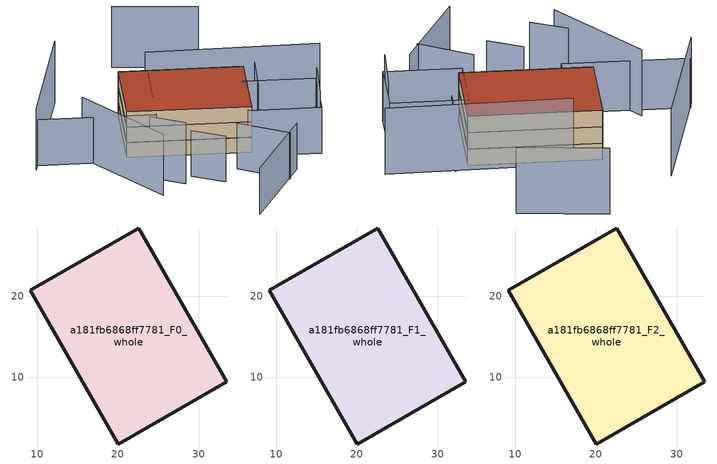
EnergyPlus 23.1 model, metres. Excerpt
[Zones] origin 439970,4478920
a181fb6868ff7781_F0_whole
 floor ground (EU_floor_Construction): 33.48,9.43 22.59,28.44 9.12,20.72 20.02,1.71 z0
 wall outside (EU_wall_Construction): 9.12,20.72 22.59,28.44 33.48,9.43 20.02,1.71 9.12,20.72 z0:3
a181fb6868ff7781_F1_whole
 floor to a181fb6868ff7781_F0_whole (EU_floor_Construction): 33.48,9.43 22.58,28.44 9.12,20.72 20.01,1.71 z3
 wall outside (EU_wall_Construction): 9.12,20.72 22.59,28.44 33.48,9.43 20.02,1.71 9.12,20.72 z3:6
a181fb6868ff7781_F2_whole
 floor to a181fb6868ff7781_F1_whole (EU_floor_Construction): 33.48,9.43 22.58,28.44 9.12,20.72 20.01,1.71 z6
 wall outside (EU_wall_Construction): 9.12,20.72 22.59,28.44 33.48,9.43 20.02,1.71 9.12,20.72 z6:9
 roof outside (EU_roof_Construction): 22.59,28.44 33.48,9.43 20.02,1.71 9.12,20.72 z9
shading: -0.85,-9.34 17.39,-8.14 / 13.21,1.35 13.58,-8.59 / 27.97,4.07 36.28,8.57 / 7.32,7.5 7.84,1.15 / 24.51,23.69 10.33,15.59 / 10.33,15.59 -0.1,33.82 / 24.76,-9.59 18.36,1.58 / 18.36,1.58 28.12,7.18 / 28.12,7.18 34.53,-3.99 / 34.53,-3.99 24.76,-9.59 z0:9; 24.63,-9.34 32.93,-4.91 / 3.78,13.83 4.33,7.26 / 41.73,-1.51 25.98,24.8 / 5.79,27.75 -1.32,9.02 / 45.67,23.56 39.62,37.41 / 23.16,40.89 -1.65,33.18 z0:12
[Building]
EU S2 Campaign: North Axis=0; Terrain=City; Solar Distribution=FullExterior
[Site:Location]
Madrid: Latitude=40.5; Longitude=-3.5; Time Zone=1; Elevation=609
[SizingPeriod:WeatherFileDays]
AnnualSizingPeriod: Begin Month=1; Begin Day of Month=1; End Month=12; End Day of Month=31; Day of Week for Start Day=Monday; Use Weather File Daylight Saving Period=No; Use Weather File Rain and Snow Indicators=No
[MATERIAL]
EU_InternalMass_Material: Roughness=MediumRough; Thickness=0.1; Conductivity=1; Density=1800; Specific Heat=900; Thermal Absorptance=0.9; Solar Absorptance=0.7; Visible Absorptance=0.7
[MATERIAL:NOMASS] Roughness=MediumRough; Thermal Absorptance=0.9; Solar Absorptance=0.7; Visible Absorptance=0.7
Name | Thermal Resistance
EU_wall_NoMass | 0.609216
EU_roof_NoMass | 0.513268
EU_floor_NoMass | 0.568163
[CONSTRUCTION]
EU_wall_Construction: EU_wall_NoMass
EU_roof_Construction: EU_roof_NoMass
EU_floor_Construction: EU_floor_NoMass
EU_InternalMass_Construction: EU_InternalMass_Material
[ZONE] Type=1; Multiplier=1; Ceiling Height=autocalculate; Volume=1020.07; Floor Area=autocalculate; Part of Total Floor Area=Yes
a181fb6868ff7781_F0_whole; a181fb6868ff7781_F1_whole; a181fb6868ff7781_F2_whole
[INTERNALMASS] Construction=EU_InternalMass_Construction; Surface Area=340.025
Name | Zone or ZoneList
a181fb6868ff7781_F0_whole_EU_InternalMass | a181fb6868ff7781_F0_whole
a181fb6868ff7781_F1_whole_EU_InternalMass | a181fb6868ff7781_F1_whole
a181fb6868ff7781_F2_whole_EU_InternalMass | a181fb6868ff7781_F2_whole
[OTHEREQUIPMENT] Fuel Type=Electricity; Design Level Calculation Method=Watts/Area; Power per Zone Floor Area=1; Fraction Latent=0; Fraction Radiant=0; Fraction Lost=0; Carbon Dioxide Generation Rate=0; EndUse Subcategory=EU_Step8_InternalGains
Name | Zone or ZoneList or Space or SpaceList | Schedule
EU_Step8_InternalGain_a181fb6868ff7781_F0_whole_f000 | a181fb6868ff7781_F0_whole | EU_Step8_GainSchedule_a181fb6868ff7781_F0_whole_f000
EU_Step8_InternalGain_a181fb6868ff7781_F1_whole_f000 | a181fb6868ff7781_F1_whole | EU_Step8_GainSchedule_a181fb6868ff7781_F1_whole_f000
EU_Step8_InternalGain_a181fb6868ff7781_F2_whole_f000 | a181fb6868ff7781_F2_whole | EU_Step8_GainSchedule_a181fb6868ff7781_F2_whole_f000
[ZONEVENTILATION:DESIGNFLOWRATE] Schedule=EU_AlwaysOn; Design Flow Rate Calculation Method=AirChanges/Hour; Air Changes per Hour=0.752966; Ventilation Type=Natural; Fan Pressure Rise=0; Fan Total Efficiency=1; Constant Term Coefficient=1; Temperature Term Coefficient=0; Velocity Term Coefficient=0; Velocity Squared Term Coefficient=0; Minimum Indoor Temperature=-100; Maximum Indoor Temperature=100; Delta Temperature=-100; Minimum Outdoor Temperature=-100; Maximum Outdoor Temperature=100; Maximum Wind Speed=40
Name | Zone or ZoneList or Space or SpaceList
EU_ConstantAir_a181fb6868ff7781_F0_whole | a181fb6868ff7781_F0_whole
EU_ConstantAir_a181fb6868ff7781_F1_whole | a181fb6868ff7781_F1_whole
EU_ConstantAir_a181fb6868ff7781_F2_whole | a181fb6868ff7781_F2_whole
[HVACTEMPLATE:THERMOSTAT] Constant Heating Setpoint=20; Constant Cooling Setpoint=50
EU_HeatOnly_a181fb6868ff7781_F0_whole; EU_HeatOnly_a181fb6868ff7781_F1_whole; EU_HeatOnly_a181fb6868ff7781_F2_whole
[HVACTEMPLATE:ZONE:IDEALLOADSAIRSYSTEM] System Availability Schedule=EU_AlwaysOn; Maximum Heating Supply Air Temperature=50; Minimum Cooling Supply Air Temperature=13; Maximum Heating Supply Air Humidity Ratio=0.0156; Minimum Cooling Supply Air Humidity Ratio=0.0077; Heating Limit=NoLimit; Cooling Limit=NoLimit; Heating Availability Schedule=EU_AlwaysOn; Cooling Availability Schedule=EU_CoolingOff; Dehumidification Control Type=ConstantSensibleHeatRatio; Cooling Sensible Heat Ratio=0.7; Dehumidification Setpoint=60; Humidification Control Type=None; Humidification Setpoint=30; Outdoor Air Method=None; Outdoor Air Flow Rate per Person=0.00944; Outdoor Air Flow Rate per Zone Floor Area=0; Outdoor Air Flow Rate per Zone=0; Demand Controlled Ventilation Type=None; Outdoor Air Economizer Type=NoEconomizer; Heat Recovery Type=None; Sensible Heat Recovery Effectiveness=0.7; Latent Heat Recovery Effectiveness=0.65
Name | Template Thermostat
a181fb6868ff7781_F0_whole | EU_HeatOnly_a181fb6868ff7781_F0_whole
a181fb6868ff7781_F1_whole | EU_HeatOnly_a181fb6868ff7781_F1_whole
a181fb6868ff7781_F2_whole | EU_HeatOnly_a181fb6868ff7781_F2_whole
[SIZING:ZONE] Zone Cooling Design Supply Air Temperature Input Method=SupplyAirTemperature; Zone Cooling Design Supply Air Temperature=13; Zone Heating Design Supply Air Temperature Input Method=SupplyAirTemperature; Zone Heating Design Supply Air Temperature=50; Zone Cooling Design Supply Air Humidity Ratio=0.008; Zone Heating Design Supply Air Humidity Ratio=0.008; Cooling Design Air Flow Method=DesignDay; Cooling Design Air Flow Rate=0; Cooling Minimum Air Flow per Zone Floor Area=0.000762; Cooling Minimum Air Flow=0; Cooling Minimum Air Flow Fraction=0.2; Heating Design Air Flow Method=DesignDay; Heating Design Air Flow Rate=0; Heating Maximum Air Flow per Zone Floor Area=0.002032; Heating Maximum Air Flow=0.141576; Heating Maximum Air Flow Fraction=0.3; Account for Dedicated Outdoor Air System=No; Dedicated Outdoor Air System Control Strategy=NeutralSupplyAir; Dedicated Outdoor Air Low Setpoint Temperature for Design=autosize; Dedicated Outdoor Air High Setpoint Temperature for Design=autosize; Zone Load Sizing Method=Sensible Load Only No Latent Load; Zone Latent Cooling Design Supply Air Humidity Ratio Input Method=HumidityRatioDifference; Zone Cooling Design Supply Air Humidity Ratio Difference=0.005; Zone Latent Heating Design Supply Air Humidity Ratio Input Method=HumidityRatioDifference; Zone Humidification Design Supply Air Humidity Ratio Difference=0.005
a181fb6868ff7781_F0_whole; a181fb6868ff7781_F1_whole; a181fb6868ff7781_F2_whole
[SCHEDULE:CONSTANT]
Name | Hourly Value
EU_AlwaysOn | 1
EU_CoolingOff | 0
[SCHEDULE:FILE] Column Number=1; Rows to Skip at Top=0; Number of Hours of Data=8760; Column Separator=Comma; Interpolate to Timestep=No; Minutes per Item=60; Adjust Schedule for Daylight Savings=Yes
Name | File
EU_Step8_GainSchedule_a181fb6868ff7781_F0_whole_f000 | ../../schedules/a181fb6868ff7781/a181fb6868ff7781_F0_whole_f000_gain.csv
EU_Step8_GainSchedule_a181fb6868ff7781_F1_whole_f000 | ../../schedules/a181fb6868ff7781/a181fb6868ff7781_F1_whole_f000_gain.csv
EU_Step8_GainSchedule_a181fb6868ff7781_F2_whole_f000 | ../../schedules/a181fb6868ff7781/a181fb6868ff7781_F2_whole_f000_gain.csv
